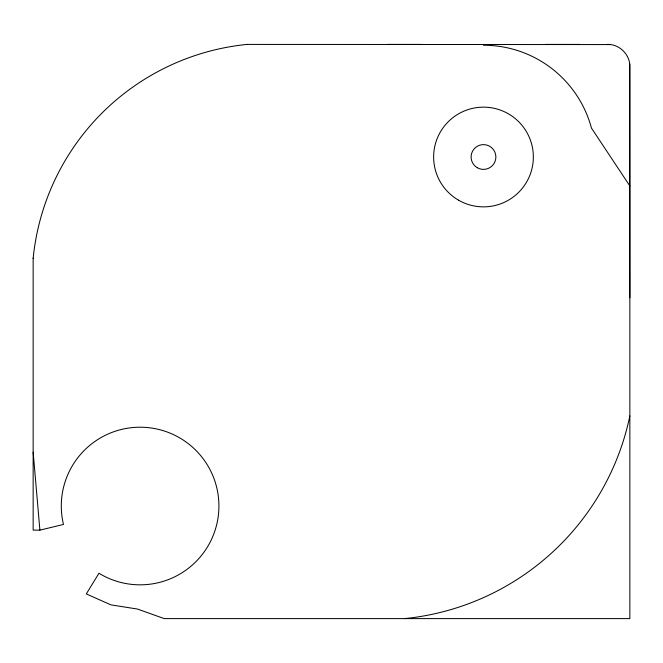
<?xml version="1.0" encoding="UTF-8"?>
<svg xmlns="http://www.w3.org/2000/svg" width="663" height="663" viewBox="0 0 663 663"><rect width="100%" height="100%" fill="white"/><g stroke="black" fill="none" stroke-linecap="round" stroke-linejoin="round"><path stroke-width="0.99" d="M33.15 258.089L33.15 530.135L39.896 530.135L63.482 524.458A78.806 78.806 0 0 1 142.122 427.237A78.806 78.806 0 0 1 215.682 528.361A78.806 78.806 0 0 1 98.961 573.238L86.298 593.924L110.887 604.855L137.465 609.048L164.217 618.604L629.85 618.604L629.85 66.938C630.322 54.83 619.441 43.949 607.333 44.421M578.608 44.404L579.189 44.404L545.409 44.396M246.818 44.421L610.291 44.57M387.789 44.396L421.569 44.404M629.85 185.938L591.454 128.075A111.774 111.774 0 0 0 483.493 45.233L483.493 44.421M33.15 452.216L39.896 530.135M629.701 63.98L629.85 297.737M629.85 415.95A256.332 256.332 0 0 1 404.679 618.604M33.15 258.33A238.705 238.705 0 0 1 247.059 44.421M458.564 200.185A49.858 49.858 0 0 0 533.35 157.007A49.858 49.858 0 0 0 458.564 113.829A49.858 49.858 0 0 0 458.564 200.185M477.294 167.731A12.382 12.382 0 0 0 495.874 157.007A12.382 12.382 0 0 0 477.294 146.283A12.382 12.382 0 0 0 477.294 167.731"/></g></svg>
